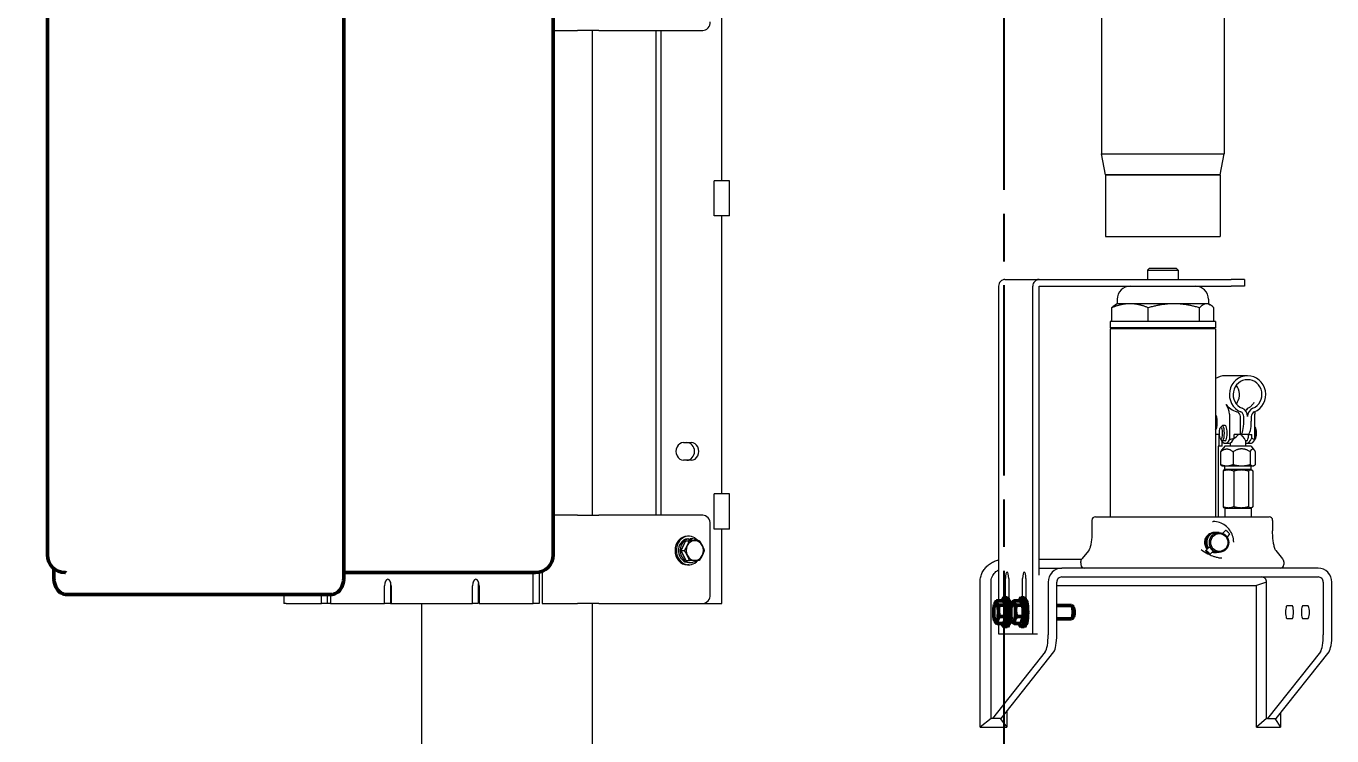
# Model space of a CAD drawing. Header units: inches. Extents: x 15 to 402, y 6 to 258.
# Drawn here: x 279.57 to 316.57, y 74.48 to 94.61 of the extents above; entities that cross this region are included whole.
import ezdxf

# ---------------------------------------------------------------- set-up
doc = ezdxf.new("R2010")
doc.units = ezdxf.units.IN
doc.header["$LTSCALE"] = 12
doc.header["$MEASUREMENT"] = 0
doc.linetypes.add('CHAIN', pattern=[0.7087, 0.4724, -0.0591, 0.1181, -0.0591])
doc.layers.add('Centerline', color=5, linetype='CHAIN', lineweight=25, true_color=0x0000ff)
doc.layers.add('Dimension (ANSI)', color=7, linetype='Continuous', lineweight=25)
doc.layers.add('Visible (ANSI)', color=7, linetype='Continuous', lineweight=50)
doc.styles.add('MEMCOR Medium', font='arial.ttf')
doc.dimstyles.new('Default (ANSI)', dxfattribs={"dimscale": 12, "dimtxt": 0.15, "dimasz": 0.098425, "dimexe": 0.125, "dimexo": 0.0625, "dimgap": 0.031496, "dimtad": 0, "dimtih": 1, "dimtoh": 1, "dimdec": 4, "dimrnd": 1e-08, "dimzin": 3, "dimdsep": 46, "dimlunit": 5, "dimtxsty": 'MEMCOR Medium', "dimcen": 0.09, "dimdle": 0.393701, "dimclrd": 256, "dimclre": 256, "dimclrt": 256, "dimadec": 0, "dimazin": 1, "dimtfac": 0.8, "dimtofl": 0, "dimtmove": 0, "dimatfit": 3, "dimfxl": 1, "dimfrac": 1, "dimtolj": 1, "dimtzin": 4, "dimlwd": -1, "dimlwe": -1, "dimarcsym": 0})

# ---------------------------------------------------------------- blocks, each defined once
blk = doc.blocks.new('*D27')
at = {"layer": 'Defpoints', "color": 0, "transparency": 16777216}
for p in [(306.861, 130.491), (258.848, 39.736), (286.657, 39.736)]:
    blk.add_point(p, dxfattribs=at)
at = {"layer": 'Dimension (ANSI)', "transparency": 16777216}
for p, q in [((306.111, 130.491), (257.348, 130.491)), ((258.848, 129.31), (258.848, 91.259)), ((258.848, 40.917), (258.848, 78.967)), ((285.907, 39.736), (257.348, 39.736))]:
    blk.add_line(p, q, dxfattribs=at)
for points in [[(258.651, 129.31), (259.045, 129.31), (258.848, 130.491)], [(258.651, 40.917), (259.045, 40.917), (258.848, 39.736)]]:
    blk.add_solid(points, dxfattribs=at)
at = {"layer": 'Dimension (ANSI)', "transparency": 16777216, "char_height": 1.8, "attachment_point": 5, "style": 'MEMCOR Medium'}
for s, insert in [('\\A1; \\fArial|b0|i0;90{\\H0.8x;\\S3#4;} in', (258.848, 86.962)), ('\\A1;[2305.2 mm]{\\P\\fArial|b0|i0;SHIPPING HEIGHT\\P\\fArial|b0|i0;REF.}', (258.848, 80.816))]:
    blk.add_mtext(s, dxfattribs=dict(at, insert=insert))

msp = doc.modelspace()

# ---------------------------------------------------------------- linework, layer by layer
at = {"layer": 'Centerline', "ltscale": 0.952448}
msp.add_line((307.28121, 41.36326), (307.28121, 131.53714), dxfattribs=at)
at = {"layer": 'Visible (ANSI)', "linetype": 'Continuous', "lineweight": 18}
for p, q in [((310.0453, 100.93586), (310.0453, 90.98586)), ((313.5153, 100.93586), (313.5153, 90.98586)), ((299.28344, 90.22586), (299.28344, 98.10586)), ((294.50768, 94.48586), (295.1973, 94.48586)), ((295.79493, 94.48586), (295.1973, 94.48586)), ((295.61271, 94.48586), (295.61271, 80.73586)), ((295.61474, 80.73586), (295.61474, 94.48586)), ((295.79493, 94.48586), (298.74103, 94.48586)), ((297.42639, 80.73586), (297.42639, 94.48586)), ((297.55139, 94.48586), (297.55139, 80.73586)), ((310.0453, 90.98586), (313.5153, 90.98586)), ((310.0453, 90.98586), (313.26811, 90.98586)), ((310.1553, 90.39586), (310.0453, 90.98586)), ((313.26811, 90.98586), (313.5153, 90.98586)), ((313.4053, 90.39586), (313.5153, 90.98586)), ((310.1553, 90.39586), (313.4053, 90.39586)), ((310.1553, 90.39586), (310.1553, 88.64586)), ((313.4053, 90.39586), (310.1553, 90.39586)), ((313.4053, 90.39586), (313.4053, 88.64586)), ((299.50302, 90.22586), (299.06693, 90.22586)), ((299.06693, 89.22586), (299.06693, 90.22586)), ((299.50302, 89.22586), (299.50302, 90.22586)), ((299.50302, 89.22586), (299.06693, 89.22586)), ((299.28344, 81.34586), (299.28344, 89.22586)), ((310.1553, 88.64586), (313.4053, 88.64586)), ((311.3928, 87.73586), (311.3428, 87.68586)), ((312.1678, 87.73586), (311.3928, 87.73586)), ((312.1678, 87.73586), (312.2178, 87.68586)), ((307.30781, 87.42336), (308.27822, 87.42336)), ((308.27822, 87.42336), (313.72069, 87.42336)), ((311.3428, 87.68586), (312.2178, 87.68586)), ((311.3428, 87.68586), (311.3428, 87.42336)), ((312.2178, 87.68586), (312.2178, 87.42336)), ((314.09939, 87.42336), (313.72069, 87.42336)), ((314.09939, 87.42336), (314.09939, 87.23586)), ((307.12587, 87.23582), (307.12587, 78.3065)), ((308.09628, 77.37575), (308.09628, 87.23582)), ((308.27818, 79.03426), (308.27818, 87.23582)), ((308.27822, 87.23586), (313.72069, 87.23586)), ((314.09939, 87.23586), (313.72069, 87.23586)), ((310.33117, 86.23586), (310.33117, 86.62032)), ((310.48667, 86.73586), (310.43481, 86.70592)), ((310.48667, 86.86086), (310.48667, 86.73586)), ((310.85037, 86.73586), (310.48667, 86.73586)), ((312.09414, 86.73586), (310.85037, 86.73586)), ((311.36957, 86.23586), (311.36957, 86.62032)), ((313.02406, 86.73586), (312.09414, 86.73586)), ((312.8187, 86.23586), (312.8187, 86.62032)), ((313.07393, 86.73586), (313.02406, 86.73586)), ((313.07393, 86.86086), (313.07393, 86.73586)), ((313.07393, 86.73586), (313.12579, 86.70592)), ((313.22943, 86.23586), (313.22943, 86.62032)), ((310.33117, 86.23586), (310.28655, 86.23586)), ((310.28655, 86.23586), (310.28655, 86.04836)), ((311.36957, 86.23586), (310.33117, 86.23586)), ((312.8187, 86.23586), (311.36957, 86.23586)), ((313.27405, 86.23586), (312.8187, 86.23586)), ((313.27405, 86.23586), (313.27405, 86.04836)), ((313.27405, 86.04836), (310.28655, 86.04836)), ((313.27405, 86.02836), (310.28655, 86.02836)), ((310.28655, 86.02836), (310.28655, 80.69211)), ((310.41155, 86.02836), (310.41155, 86.04836)), ((313.14905, 86.02836), (313.14905, 86.04836)), ((313.27405, 86.02836), (313.27405, 80.69211)), ((314.18144, 84.69211), (313.54461, 84.69211)), ((313.41321, 83.22858), (313.45869, 83.27699)), ((313.55078, 83.28394), (313.47196, 83.28394)), ((313.66996, 83.60521), (313.66996, 82.87769)), ((313.98375, 83.02711), (313.98375, 83.53791)), ((314.07473, 83.40211), (314.07473, 83.53791)), ((314.28815, 83.53791), (314.28815, 83.40211)), ((314.38543, 82.87769), (314.38543, 83.60521)), ((313.36883, 83.02711), (313.27405, 83.02711)), ((313.3729, 82.69211), (313.3729, 83.01473)), ((313.41321, 82.9018), (313.45869, 82.85339)), ((313.80336, 82.93121), (313.80336, 83.02711)), ((313.98375, 83.02711), (313.80336, 83.02711)), ((314.19718, 83.02711), (313.98375, 83.02711)), ((314.19718, 83.02711), (314.3054, 83.02711)), ((314.3054, 82.93121), (314.3054, 83.02711)), ((314.40381, 83.22858), (314.38543, 83.24816)), ((314.40381, 82.9018), (314.38543, 82.88223)), ((298.20091, 82.79836), (298.41742, 82.79836)), ((313.45868, 82.69211), (313.34676, 82.69211)), ((313.34676, 82.69211), (313.34676, 80.69211)), ((313.41842, 82.53697), (313.41842, 82.16869)), ((313.53351, 82.69211), (313.45347, 82.59673)), ((313.45868, 82.69211), (313.45868, 82.83616)), ((313.55078, 82.84644), (313.47196, 82.84644)), ((314.28351, 82.69211), (313.53351, 82.69211)), ((313.55078, 82.77711), (313.65749, 82.77711)), ((313.68976, 82.78421), (313.68976, 82.69211)), ((313.76961, 82.53697), (313.76961, 82.16869)), ((314.12726, 82.85298), (314.12726, 82.69211)), ((314.15953, 82.84644), (314.12726, 82.84644)), ((314.15953, 82.77711), (314.26625, 82.77711)), ((314.2597, 82.53697), (314.2597, 82.16869)), ((314.28351, 82.69211), (314.36355, 82.59673)), ((314.3986, 82.53697), (314.3986, 82.16869)), ((298.41742, 82.29836), (298.20091, 82.29836)), ((313.47101, 82.12961), (313.45347, 82.13974)), ((313.59402, 82.12961), (313.47101, 82.12961)), ((313.48844, 81.99612), (313.48844, 80.97561)), ((313.53351, 82.02961), (313.51848, 82.02093)), ((313.53351, 82.02961), (313.53351, 82.12961)), ((313.63894, 82.02961), (313.53351, 82.02961)), ((314.01465, 82.12961), (313.59402, 82.12961)), ((313.99949, 82.02961), (313.63894, 82.02961)), ((313.78945, 81.99612), (313.78945, 80.97561)), ((314.26906, 82.02961), (313.99949, 82.02961)), ((314.32915, 82.12961), (314.01465, 82.12961)), ((314.20953, 81.99612), (314.20953, 80.97561)), ((314.28351, 82.02961), (314.26906, 82.02961)), ((314.28351, 82.02961), (314.28351, 82.12961)), ((314.28351, 82.02961), (314.29855, 82.02093)), ((314.32859, 81.99612), (314.32859, 80.97561)), ((314.34601, 82.12961), (314.32915, 82.12961)), ((314.34601, 82.12961), (314.36355, 82.13974)), ((299.50302, 81.34586), (299.06693, 81.34586)), ((299.06693, 80.34586), (299.06693, 81.34586)), ((299.50302, 80.34586), (299.50302, 81.34586)), ((295.1973, 80.73586), (294.50768, 80.73586)), ((295.1973, 80.73586), (295.79493, 80.73586)), ((298.74103, 80.73586), (295.79493, 80.73586)), ((309.87192, 80.69211), (310.62065, 80.69211)), ((310.62065, 80.69211), (314.7922, 80.69211)), ((313.53351, 80.94211), (313.51848, 80.95079)), ((313.53351, 80.94211), (313.63894, 80.94211)), ((313.53351, 80.94211), (313.53351, 80.69211)), ((313.63894, 80.94211), (313.99949, 80.94211)), ((313.99949, 80.94211), (314.26906, 80.94211)), ((314.26906, 80.94211), (314.28351, 80.94211)), ((314.28351, 80.94211), (314.29855, 80.95079)), ((314.28351, 80.94211), (314.28351, 80.69211)), ((298.95753, 78.48586), (298.95753, 80.48586)), ((299.50302, 80.34586), (299.06693, 80.34586)), ((299.28344, 78.23586), (299.28344, 80.34586)), ((309.77192, 80.59211), (309.77192, 80.29164)), ((313.18882, 80.55774), (313.21127, 80.55774)), ((313.55687, 80.30695), (313.47681, 80.22443)), ((314.8922, 80.59211), (314.8922, 80.29164)), ((298.19562, 79.87404), (298.26471, 80.01531)), ((298.26471, 80.01531), (298.4052, 80.01685)), ((298.26471, 80.01531), (298.36116, 80.01531)), ((298.30454, 80.07214), (298.35154, 80.07214)), ((298.34801, 80.14186), (298.30801, 80.14186)), ((298.35154, 80.07214), (298.352, 80.01627)), ((298.38594, 80.07303), (298.43294, 80.07303)), ((298.38594, 80.07303), (298.38641, 80.01669)), ((298.40636, 80.01686), (298.39501, 80.01686)), ((298.4052, 80.01685), (298.5457, 80.01839)), ((298.4334, 80.01716), (298.43294, 80.07303)), ((298.5457, 80.01839), (298.64215, 80.01839)), ((313.23787, 80.24524), (313.23553, 80.24524)), ((313.25653, 80.24524), (313.2542, 80.24524)), ((313.27519, 80.24524), (313.27286, 80.24524)), ((313.37382, 80.24524), (313.29152, 80.24524)), ((313.67171, 80.19555), (313.59987, 80.12149)), ((298.12653, 79.73278), (298.19562, 79.87404)), ((298.19793, 79.59306), (298.12653, 79.73278)), ((298.12653, 79.73278), (298.22298, 79.73278)), ((298.26934, 79.45333), (298.19793, 79.59306)), ((309.68362, 79.7415), (309.48837, 79.49703)), ((313.09298, 79.82878), (312.99951, 79.73243)), ((313.20782, 79.71737), (313.11435, 79.62102)), ((313.2472, 79.68274), (313.24486, 79.68274)), ((313.26586, 79.68274), (313.26353, 79.68274)), ((313.28452, 79.68274), (313.28219, 79.68274)), ((313.37382, 79.68274), (313.30085, 79.68274)), ((314.9805, 79.7415), (315.17575, 79.49703)), ((298.26934, 79.45333), (298.36579, 79.45333)), ((298.34801, 79.32986), (298.30801, 79.32986)), ((298.34801, 79.39586), (298.39501, 79.39586)), ((309.47768, 79.48101), (308.27818, 79.48101)), ((308.27818, 79.23586), (308.92121, 79.23586)), ((316.18181, 79.23586), (308.92121, 79.23586)), ((309.45791, 79.38679), (309.45791, 79.33586)), ((315.20621, 79.38679), (315.20621, 79.33586)), ((293.94062, 78.23586), (293.94062, 79.11086)), ((294.103, 79.12003), (294.103, 78.23586)), ((294.19062, 79.14553), (294.19062, 78.23586)), ((306.60145, 74.72492), (306.60145, 78.83586)), ((306.91197, 74.97007), (306.91197, 78.83586)), ((307.32299, 78.39186), (307.32299, 78.93825)), ((307.41396, 78.93825), (307.41396, 78.34597)), ((307.80819, 78.39186), (307.80819, 78.93825)), ((307.89917, 78.93825), (307.89917, 78.34597)), ((308.53146, 78.83586), (308.53146, 77.34737)), ((308.77505, 77.34737), (308.77505, 78.83586)), ((308.92121, 78.98586), (316.18181, 78.98586)), ((314.72232, 78.83586), (314.4396, 78.74071)), ((314.72232, 74.97007), (314.72232, 78.83586)), ((316.32797, 78.83586), (316.32797, 77.34737)), ((316.57156, 77.34737), (316.57156, 78.83586)), ((286.87533, 78.48586), (286.87533, 78.23586)), ((287.94062, 78.23586), (287.94062, 78.48586)), ((288.103, 78.48586), (288.103, 78.23586)), ((288.19062, 78.48586), (288.19062, 78.23586)), ((289.72687, 78.23586), (289.72687, 78.73586)), ((289.88925, 78.73586), (289.88925, 78.23586)), ((289.91437, 78.73586), (289.91437, 78.23586)), ((292.21687, 78.23586), (292.21687, 78.73586)), ((292.37925, 78.73586), (292.37925, 78.23586)), ((292.40437, 78.73586), (292.40437, 78.23586)), ((308.77505, 78.74071), (314.32953, 78.74071)), ((314.32953, 78.74071), (314.4396, 78.74071)), ((314.4396, 74.72492), (314.4396, 78.74071)), ((286.93394, 78.23586), (286.87533, 78.23586)), ((286.93394, 78.23586), (287.94062, 78.23586)), ((288.103, 78.23586), (287.94062, 78.23586)), ((288.19062, 78.23586), (288.103, 78.23586)), ((288.19062, 78.23586), (289.72687, 78.23586)), ((289.88925, 78.23586), (289.72687, 78.23586)), ((289.88925, 78.23586), (289.91437, 78.23586)), ((289.91437, 78.23586), (292.21687, 78.23586)), ((290.78089, 61.38586), (290.78089, 78.23586)), ((292.37925, 78.23586), (292.21687, 78.23586)), ((292.40437, 78.23586), (293.94062, 78.23586)), ((294.103, 78.23586), (293.94062, 78.23586)), ((294.19062, 78.23586), (295.1973, 78.23586)), ((295.79493, 78.23586), (295.1973, 78.23586)), ((295.61271, 78.23586), (295.61271, 49.23586)), ((295.61474, 49.23586), (295.61474, 78.23586)), ((295.79493, 78.23586), (298.74103, 78.23586)), ((298.74103, 78.23586), (299.28344, 78.23586)), ((315.30163, 78.17336), (315.44223, 78.17336)), ((315.75153, 78.17336), (315.89213, 78.17336)), ((315.44223, 77.79836), (315.30163, 77.79836)), ((315.89213, 77.79836), (315.75153, 77.79836)), ((307.12587, 77.66523), (307.12587, 77.37575)), ((307.12587, 77.37575), (308.09628, 77.37575)), ((308.09628, 77.37575), (308.22707, 77.37575)), ((308.44984, 76.86655), (306.95455, 74.97007)), ((307.19814, 74.97007), (308.69343, 76.86655)), ((316.24635, 76.86655), (314.75106, 74.97007)), ((314.99466, 74.97007), (316.48995, 76.86655)), ((307.36441, 75.18094), (307.36441, 74.72492)), ((315.11929, 75.12814), (315.11929, 74.72492)), ((306.91197, 74.97007), (306.60145, 74.72492)), ((306.95455, 74.97007), (306.91197, 74.97007)), ((307.19814, 74.97007), (306.95455, 74.97007)), ((307.1694, 74.97007), (307.36441, 74.72492)), ((314.72232, 74.97007), (314.4396, 74.72492)), ((314.75106, 74.97007), (314.72232, 74.97007)), ((314.75106, 74.97007), (314.99466, 74.97007)), ((314.95208, 74.97007), (315.11929, 74.72492)), ((306.60145, 74.72492), (307.36441, 74.72492)), ((314.4396, 74.72492), (315.11929, 74.72492))]:
    msp.add_line(p, q, dxfattribs=at)
at = {"layer": 'Visible (ANSI)'}
for p, q in [((288.5705, 78.98586), (288.5705, 95.73586)), ((280.17098, 95.11086), (280.17098, 79.61086)), ((294.50768, 79.61086), (294.50768, 95.11086)), ((280.354, 78.98586), (280.354, 79.22419)), ((288.5705, 79.11086), (294.00768, 79.11086)), ((280.729, 78.48586), (287.979, 78.48586)), ((287.979, 78.48586), (288.1955, 78.48586)), ((307.02559, 78.23914), (307.02904, 78.24596)), ((307.25454, 78.3065), (307.0674, 78.3065)), ((307.32794, 78.18925), (307.1408, 78.18925)), ((307.25454, 78.3065), (307.29124, 78.24788)), ((307.27936, 78.26686), (307.29087, 78.26686)), ((307.29087, 78.39186), (307.36848, 78.39186)), ((307.29124, 78.24788), (307.32794, 78.18925)), ((307.32794, 78.18925), (307.33397, 78.02893)), ((307.5108, 78.23914), (307.51424, 78.24596)), ((307.73975, 78.3065), (307.55261, 78.3065)), ((307.81315, 78.18925), (307.62601, 78.18925)), ((307.73975, 78.3065), (307.77645, 78.24788)), ((307.76456, 78.26686), (307.77607, 78.26686)), ((307.77607, 78.39186), (307.85368, 78.39186)), ((307.77645, 78.24788), (307.81315, 78.18925)), ((307.81315, 78.18925), (307.81918, 78.02893)), ((308.77505, 78.17336), (309.19406, 78.17336)), ((309.24031, 78.13029), (309.20543, 78.16741)), ((307.02559, 77.73259), (307.02599, 77.73181)), ((307.34001, 77.86862), (307.15287, 77.86862)), ((307.30934, 77.76692), (307.27867, 77.66523)), ((307.34001, 77.86862), (307.30934, 77.76692)), ((307.33397, 78.02893), (307.34001, 77.86862)), ((307.5108, 77.73259), (307.51119, 77.73181)), ((307.82521, 77.86862), (307.63807, 77.86862)), ((307.79454, 77.76692), (307.76388, 77.66523)), ((307.82521, 77.86862), (307.79454, 77.76692)), ((307.81918, 78.02893), (307.82521, 77.86862)), ((308.77505, 77.79836), (309.19406, 77.79836)), ((309.24031, 77.84144), (309.20543, 77.80432)), ((307.27867, 77.66523), (307.09153, 77.66523)), ((307.29063, 77.70486), (307.29087, 77.70486)), ((307.29087, 77.57986), (307.36848, 77.57986)), ((307.76388, 77.66523), (307.57674, 77.66523)), ((307.77583, 77.70486), (307.77607, 77.70486)), ((307.77607, 77.57986), (307.85368, 77.57986))]:
    msp.add_line(p, q, dxfattribs=at)
at = {"layer": 'Visible (ANSI)', "linetype": 'Continuous', "lineweight": 18}
for centre, radius, start, end in [((310.86167, 86.86086), 0.375, 90, 180), ((312.69893, 86.86086), 0.375, 0, 90), ((309.87192, 80.59211), 0.1, 90, 180), ((314.7922, 80.59211), 0.1, 0, 90), ((309.55791, 79.33586), 0.1, 180, 270), ((315.10621, 79.33586), 0.1, 270, 0)]:
    msp.add_arc(centre, radius, start, end, dxfattribs=at)
at = {"layer": 'Visible (ANSI)'}
for centre, start, end in [((280.67098, 79.61086), 180, 270), ((294.00768, 79.61086), 270, 0)]:
    msp.add_arc(centre, 0.5, start, end, dxfattribs=at)
at = {"layer": 'Visible (ANSI)', "linetype": 'Continuous', "lineweight": 18}
for centre, major_axis, ratio, start_param, end_param in [((298.74103, 94.73586), (0, -0.25), 0.8660254, 0, 1.57079633), ((307.30781, 87.23582), (0, 0.18754), 0.97012594, 0, 1.57079633), ((308.27822, 87.23582), (0, 0.18754), 0.97012594, 0, 1.57079633), ((308.27822, 87.23582), (0, 0.0000394), 0.97012594, 0, 1.57079633), ((313.54461, 84.16086), (0, 0.53125), 0.97012594, 0, 0.55268505), ((314.18144, 84.16086), (0, -0.53125), 0.97012594, 0.38163623, 5.90154908), ((314.18144, 84.16086), (0, -0.42125), 0.97012594, 0.38163623, 5.90154908), ((313.54461, 84.16086), (0, -0.42125), 0.97012594, 1.00176674, 2.24827163), ((314.11715, 84.16086), (0.64426, 0), 0.82458735, 3.71062224, 4.33075275), ((313.06359, 83.60521), (0.60636, 0), 0.82458735, 0, 0.56902959), ((314.38741, 83.60521), (0, -0.61), 0.97012594, 4.14335939, 4.22050048), ((313.81397, 83.53791), (0.16978, 0), 0.82458735, 0, 1.1891601), ((313.93891, 83.53791), (0, 0.14), 0.97012594, 4.71238898, 5.90154908), ((313.93891, 83.53791), (0, 0.25), 0.97012594, 4.71238898, 5.90154908), ((314.30631, 83.53791), (0, -0.25), 0.97012594, 3.90716561, 4.00095999), ((314.42397, 83.53791), (0, 0.25), 0.97012594, 0.38163623, 1.57079633), ((314.42397, 83.53791), (0, 0.14), 0.97012594, 0.38163623, 1.57079633), ((314.74919, 83.60521), (0, -0.5), 0.72752409, 4.5732119, 4.71238898), ((313.27027, 83.37086), (0, -0.21875), 0.24260185, 0.07126083, 3.07033183), ((313.47196, 83.06519), (0, 0.21875), 0.24260185, 2.88883748, 6.53594048), ((313.55078, 83.06519), (0, 0.21875), 0.24260185, 3.14159265, 6.28318531), ((313.98375, 83.40211), (0, -0.375), 0.24260185, 0, 1.57079633), ((314.19718, 83.40211), (0, -0.375), 0.24260185, 0, 1.57079633), ((313.55078, 84.02711), (0, 1.25), 0.24260185, 2.49809154, 2.58355127), ((313.65749, 84.02711), (0, -1.25), 0.24260185, 0, 0.50179497), ((313.07421, 84.02711), (1.51591, 0), 0.82458735, 5.11628082, 5.21418395), ((313.90851, 83.06519), (0.21711, 0.21711), 0.12314028, 4.0301093, 4.65995536), ((313.90851, 83.06519), (0.21711, -0.21711), 0.12314028, 0.12252347, 1.27331578), ((314.15953, 84.02711), (0, -1.25), 0.24260185, 6.17657012, 6.78498028), ((314.15953, 83.06519), (0, -0.21875), 0.24260185, 0, 1.39583924), ((314.74282, 84.02711), (0, 1.25), 0.72752409, 2.63979768, 2.73770082), ((314.34507, 83.06519), (0, 0.21875), 0.24260185, 4.00556909, 5.41920887), ((314.39358, 83.06519), (0, 0.16875), 0.24260185, 3.39434782, 6.03043014), ((298.20091, 82.54836), (0, -0.25), 0.8660254, 3.14159265, 6.28318531), ((298.29242, 82.54836), (0, -0.25), 0.8660254, 0, 3.14159265), ((298.41742, 82.54836), (0, 0.25), 0.8660254, 3.14159265, 6.28318531), ((313.55078, 84.02711), (0, -1.25), 0.24260185, 5.85751858, 6.68707714), ((314.26625, 84.02711), (0, -1.25), 0.24260185, 0, 0.40389183), ((298.74103, 80.48586), (0, 0.25), 0.8660254, 4.71238898, 6.28318531), ((313.61429, 80.25125), (0.05742, -0.0557), 0.17154542, 0, 3.14159267), ((298.30801, 79.73586), (0, 0.406), 0.8660254, 0, 3.14159265), ((298.34801, 79.73586), (0, 0.406), 0.8660254, 5.48204081, 10.23452794), ((298.34801, 79.73586), (0, 0.34), 0.8660254, 0.14818485, 3.14159265), ((298.39501, 79.73586), (0, -0.34), 0.8660254, 3.28977751, 6.88375048), ((298.39501, 79.73586), (0, 0.281), 0.8660254, 0.75646749, 1.35693856), ((298.51652, 79.73586), (0, 0.281), 0.8660254, 0.00950547, 1.05670302), ((298.39501, 79.73586), (0, 0.281), 0.8660254, 0, 0.04075813), ((298.39501, 79.73586), (0, 0.34), 0.8660254, 5.69323593, 6.1540114), ((298.51652, 79.73586), (0, 0.281), 0.8660254, 5.24549323, 6.29269078), ((298.39501, 79.73586), (0, 0.281), 0.8660254, 1.80532063, 2.40248052), ((298.51652, 79.73586), (0, -0.281), 0.8660254, 4.19829568, 5.24549323), ((298.51652, 79.73586), (0, -0.281), 0.8660254, 5.24549323, 6.29269078), ((298.51652, 79.73586), (0, -0.281), 0.8660254, 0.00950547, 1.05670302), ((298.51652, 79.73586), (0, 0.281), 0.8660254, 4.19829568, 5.24549323), ((308.92121, 78.83586), (0, 0.4), 0.97437006, 0, 1.57079633), ((316.18181, 78.83586), (0, 0.4), 0.97437006, 4.71238898, 6.28318531), ((289.82062, 78.73586), (0, 0.1875), 0.5, 4.71238898, 7.85398163), ((289.983, 78.73586), (0, -0.1875), 0.5, 4.1887902, 4.71238898), ((292.31062, 78.73586), (0, 0.1875), 0.5, 4.71238898, 7.85398163), ((292.473, 78.73586), (0, -0.1875), 0.5, 4.1887902, 4.71238898), ((307.36848, 78.93825), (0, 0.1875), 0.24260185, 4.71238898, 7.85398163), ((307.85368, 78.93825), (0, 0.1875), 0.24260185, 4.71238898, 7.85398163), ((308.92121, 78.83586), (0, 0.15), 0.97437006, 0, 1.57079633), ((316.18181, 78.83586), (0, 0.15), 0.97437006, 4.71238898, 6.28318531), ((298.74103, 78.48586), (0, -0.25), 0.8660254, 0, 1.57079633), ((315.30163, 77.98586), (0, -0.1875), 0.22495105, 3.14159265, 6.28318531), ((315.44223, 77.98586), (0, 0.1875), 0.22495105, 3.14159265, 6.28318531), ((315.75153, 77.98586), (0, -0.1875), 0.22495105, 3.14159265, 6.28318531), ((315.89213, 77.98586), (0, 0.1875), 0.22495105, 3.14159265, 6.28318531), ((308.41898, 77.34737), (0, -0.5), 0.22495105, 0.2779228, 1.57079633), ((308.66257, 77.34737), (0, -0.5), 0.22495105, 0.2779228, 1.57079633), ((316.21549, 77.34737), (0, -0.5), 0.22495105, 0.2779228, 1.57079633), ((316.45909, 77.34737), (0, -0.5), 0.22495105, 0.2779228, 1.57079633)]:
    msp.add_ellipse(centre, major_axis=major_axis, ratio=ratio, start_param=start_param, end_param=end_param, dxfattribs=at)
for centre, major_axis, ratio in [((313.42345, 83.06519), (0, -0.16875), 0.24260185), ((313.37382, 79.96399), (0, -0.28125), 0.97012594), ((313.38109, 79.96399), (0, 0.25125), 0.97012594), ((313.05693, 79.67673), (0.05742, -0.0557), 0.17154542)]:
    msp.add_ellipse(centre, major_axis=major_axis, ratio=ratio, dxfattribs=at)
at = {"layer": 'Visible (ANSI)'}
for centre, major_axis, start_param, end_param in [((307.05512, 77.98586), (0, -0.281), 3.81907222, 4.86626977), ((307.05512, 77.98586), (0, 0.281), 5.91346733, 6.96066488), ((307.05512, 77.98586), (0, 0.281), 4.86626977, 5.91346733), ((307.29087, 77.98586), (0, -0.406), 5.62278352, 10.08517975), ((307.29087, 77.98586), (0, 0.281), 3.14159265, 6.28318531), ((307.36848, 77.98586), (0, -0.406), 0, 3.14159265), ((307.54033, 77.98586), (0, -0.281), 3.81907222, 4.86626977), ((307.54033, 77.98586), (0, 0.281), 5.91346733, 6.96066488), ((307.54033, 77.98586), (0, 0.281), 4.86626977, 5.91346733), ((307.77607, 77.98586), (0, -0.406), 5.62278352, 10.08517975), ((307.77607, 77.98586), (0, 0.281), 3.14159265, 6.28318531), ((307.85368, 77.98586), (0, -0.406), 0, 3.14159265), ((309.19406, 77.98586), (0, 0.1875), 3.14159265, 6.28318531), ((309.23126, 77.98586), (0, -0.14916), 0.25272865, 2.888864), ((307.05512, 77.98586), (0, -0.281), 4.86626977, 5.91346733), ((307.05512, 77.98586), (0, -0.281), 5.91346733, 6.96066488), ((307.05512, 77.98586), (0, 0.281), 3.81907222, 4.86626977), ((307.54033, 77.98586), (0, -0.281), 4.86626977, 5.91346733), ((307.54033, 77.98586), (0, -0.281), 5.91346733, 6.96066488), ((307.54033, 77.98586), (0, 0.281), 3.81907222, 4.86626977)]:
    msp.add_ellipse(centre, major_axis=major_axis, ratio=0.24260185, start_param=start_param, end_param=end_param, dxfattribs=at)
at = {"layer": 'Visible (ANSI)', "linetype": 'Continuous', "lineweight": 18}
for points, weights in [([(310.85037, 86.73586), (310.60941, 86.73586), (310.33117, 86.62032)], [1.36108457154, 1.36108457154, 1.26336309598]), ([(310.33117, 86.62032), (310.3857, 86.67757), (310.43481, 86.70592)], [1.26336309598, 1.30995943236, 1.33433733055]), ([(311.36957, 86.62032), (311.09134, 86.73586), (310.85037, 86.73586)], [1.26336309598, 1.36108457154, 1.36108457154]), ([(312.09414, 86.73586), (311.75787, 86.73586), (311.36957, 86.62032)], [1.36108457154, 1.36108457154, 1.26336309598]), ([(312.8187, 86.62032), (312.43041, 86.73586), (312.09414, 86.73586)], [1.26336309598, 1.36108457154, 1.36108457154]), ([(313.02406, 86.73586), (312.92875, 86.73586), (312.8187, 86.62032)], [1.36108457154, 1.36108457154, 1.26336309598]), ([(313.22943, 86.62032), (313.11937, 86.73586), (313.02406, 86.73586)], [1.26336309598, 1.36108457154, 1.36108457154]), ([(313.41842, 82.53697), (313.59402, 82.68748), (313.76961, 82.53697)], [1.3976395859, 1.6138551823, 1.3976395859]), ([(313.45347, 82.59673), (313.43686, 82.57693), (313.41842, 82.53697)], [1.47615731381, 1.4491884118, 1.3976395859]), ([(314.2597, 82.53697), (314.01465, 82.68748), (313.76961, 82.53697)], [1.3976395859, 1.6138551823, 1.3976395859]), ([(314.2597, 82.53697), (314.32915, 82.68748), (314.3986, 82.53697)], [1.3976395859, 1.6138551823, 1.3976395859]), ([(313.41842, 82.16869), (313.43686, 82.14933), (313.45347, 82.13974)], [2.02554940853, 2.10025729092, 2.13934236268]), ([(313.59402, 82.12961), (313.51252, 82.12961), (313.41842, 82.16869)], [2.18222620054, 2.18222620054, 2.02554940852]), ([(313.76961, 82.16869), (313.67551, 82.12961), (313.59402, 82.12961)], [2.02554940853, 2.18222620054, 2.18222620054]), ([(314.01465, 82.12961), (313.90093, 82.12961), (313.76961, 82.16869)], [2.04395250875, 2.04395250875, 1.89720332115]), ([(314.2597, 82.16869), (314.12838, 82.12961), (314.01465, 82.12961)], [1.89720332115, 2.04395250875, 2.04395250875]), ([(314.32915, 82.12961), (314.29692, 82.12961), (314.2597, 82.16869)], [2.18222620054, 2.18222620054, 2.02554940852]), ([(314.3986, 82.16869), (314.36138, 82.12961), (314.32915, 82.12961)], [2.02554940853, 2.18222620054, 2.18222620054]), ([(313.48844, 81.99612), (313.56909, 82.02961), (313.63894, 82.02961)], [3.34375465086, 3.60239497321, 3.60239497321]), ([(313.51848, 82.02093), (313.50424, 82.01271), (313.48844, 81.99612)], [3.53160280607, 3.46708160015, 3.34375465086]), ([(313.63894, 82.02961), (313.70879, 82.02961), (313.78945, 81.99612)], [3.60239497321, 3.60239497321, 3.34375465086]), ([(313.78945, 81.99612), (313.90201, 82.02961), (313.99949, 82.02961)], [3.34375465086, 3.60239497321, 3.60239497321]), ([(313.99949, 82.02961), (314.09697, 82.02961), (314.20953, 81.99612)], [3.60239497321, 3.60239497321, 3.34375465086]), ([(314.20953, 81.99612), (314.24143, 82.02961), (314.26906, 82.02961)], [3.34375465086, 3.60239497321, 3.60239497321]), ([(314.26906, 82.02961), (314.29669, 82.02961), (314.32859, 81.99612)], [3.60239497321, 3.60239497321, 3.34375465086]), ([(313.48844, 80.97561), (313.50424, 80.95901), (313.51848, 80.95079)], [3.34375465086, 3.46708160015, 3.53160280607]), ([(313.63894, 80.94211), (313.56909, 80.94211), (313.48844, 80.97561)], [3.60239497321, 3.60239497321, 3.34375465086]), ([(313.78945, 80.97561), (313.70879, 80.94211), (313.63894, 80.94211)], [3.34375465086, 3.60239497321, 3.60239497321]), ([(313.99949, 80.94211), (313.90201, 80.94211), (313.78945, 80.97561)], [3.60239497321, 3.60239497321, 3.34375465086]), ([(314.20953, 80.97561), (314.09697, 80.94211), (313.99949, 80.94211)], [3.34375465086, 3.60239497321, 3.60239497321]), ([(314.26906, 80.94211), (314.24143, 80.94211), (314.20953, 80.97561)], [3.60239497321, 3.60239497321, 3.34375465086]), ([(314.32859, 80.97561), (314.29669, 80.94211), (314.26906, 80.94211)], [3.34375465086, 3.60239497321, 3.60239497321]), ([(298.30462, 79.87404), (298.33668, 79.93961), (298.36116, 80.01531)], [1, 1.0379548493, 1]), ([(298.36116, 80.01531), (298.449, 80.01614), (298.5142, 80.01685)], [1, 1.0379548493, 1]), ([(298.5142, 80.01685), (298.57941, 80.01757), (298.64215, 80.01839)], [1, 1.0379548493, 1]), ([(298.64215, 80.01839), (298.69296, 79.94352), (298.7261, 79.87867)], [1, 1.0379548493, 1]), ([(298.22298, 79.73278), (298.27255, 79.80848), (298.30462, 79.87404)], [1, 1.0379548493, 1]), ([(298.30693, 79.59306), (298.27379, 79.6579), (298.22298, 79.73278)], [1, 1.0379548493, 1]), ([(298.36579, 79.45333), (298.34007, 79.52821), (298.30693, 79.59306)], [1, 1.0379548493, 1]), ([(298.72841, 79.59768), (298.69635, 79.53212), (298.64677, 79.45642)], [1, 1.0379548493, 1]), ([(298.7261, 79.87867), (298.75924, 79.81382), (298.78495, 79.73895)], [1, 1.0379548493, 1]), ([(298.78495, 79.73895), (298.76048, 79.66324), (298.72841, 79.59768)], [1, 1.0379548493, 1]), ([(298.51883, 79.45488), (298.45363, 79.45416), (298.36579, 79.45333)], [1, 1.0379548493, 1]), ([(298.64677, 79.45642), (298.58403, 79.45559), (298.51883, 79.45488)], [1, 1.0379548493, 1])]:
    msp.add_rational_spline(points, weights, degree=2, dxfattribs=at)
for points, knots in [([(314.19916, 83.76992), (314.18159, 83.76051), (314.16466, 83.74756), (314.14572, 83.72718), (314.14197, 83.72282), (314.13825, 83.71815)], [0.569896271, 0.569896271, 0.569896271, 0.569896271, 0.805902772, 0.805902772, 0.863546834, 0.863546834, 0.863546834, 0.863546834]), ([(314.36195, 83.93389), (314.34254, 83.9026), (314.32046, 83.8732), (314.27592, 83.82456), (314.25335, 83.80511), (314.22182, 83.78292), (314.21054, 83.77599), (314.19916, 83.76992)], [-1.453532327, -1.453532327, -1.453532327, -1.453532327, -1.170553443, -1.170553443, -0.88757456, -0.88757456, -0.73427135, -0.73427135, -0.73427135, -0.73427135]), ([(313.79013, 79.97715), (313.78881, 80.03812), (313.77827, 80.09888), (313.73964, 80.21437), (313.71156, 80.26909), (313.64036, 80.36733), (313.59724, 80.41082), (313.49992, 80.48235), (313.44573, 80.51037), (313.33144, 80.54806), (313.27136, 80.55774), (313.21127, 80.55774)], [0.02227493, 0.02227493, 0.02227493, 0.02227493, 0.33197921, 0.33197921, 0.64168349, 0.64168349, 0.95138777, 0.95138777, 1.26109205, 1.26109205, 1.57079633, 1.57079633, 1.57079633, 1.57079633]), ([(309.77192, 80.29164), (309.77192, 80.23925), (309.77029, 80.18687), (309.7639, 80.08587), (309.75914, 80.03726), (309.74695, 79.9475), (309.7395, 79.90635), (309.72291, 79.83516), (309.71368, 79.80508), (309.69631, 79.7612), (309.68774, 79.74685), (309.6839, 79.74185), (309.68375, 79.74167), (309.68362, 79.7415)], [1.57079633, 1.57079633, 1.57079633, 1.57079633, 1.82597389, 1.82597389, 2.08115145, 2.08115145, 2.33632901, 2.33632901, 2.59150657, 2.59150657, 2.83637116, 2.83637116, 2.84668413, 2.84668413, 2.84668413, 2.84668413]), ([(313.23553, 80.24524), (313.2118, 80.24524), (313.18817, 80.24198), (313.14222, 80.22906), (313.12011, 80.21941), (313.06953, 80.18858), (313.04324, 80.16442), (313.00067, 80.10644), (312.98497, 80.07301), (312.96711, 80.00196), (312.96504, 79.96505), (312.97469, 79.89267), (312.9862, 79.85786), (313.01419, 79.80766), (313.02651, 79.7904), (313.04055, 79.77474)], [-16.49327538, -16.49327538, -16.49327538, -16.49327538, -16.30466323, -16.30466323, -16.11480578, -16.11480578, -15.83834808, -15.83834808, -15.55651107, -15.55651107, -15.27704251, -15.27704251, -15.00004498, -15.00004498, -14.83781822, -14.83781822, -14.83781822, -14.83781822]), ([(313.04177, 79.776), (313.02983, 79.78947), (313.01914, 79.80412), (312.99146, 79.85089), (312.97906, 79.88534), (312.96751, 79.9575), (312.96864, 79.99456), (312.98468, 80.06602), (312.99944, 80.09973), (313.04037, 80.15881), (313.06602, 80.18374), (313.12568, 80.22244), (313.15927, 80.23559), (313.21147, 80.24447), (313.22877, 80.24565), (313.24603, 80.24511)], [-2.21605422, -2.21605422, -2.21605422, -2.21605422, -2.07717917, -2.07717917, -1.80050787, -1.80050787, -1.52029373, -1.52029373, -1.23965903, -1.23965903, -0.96296924, -0.96296924, -0.68030728, -0.68030728, -0.54247909, -0.54247909, -0.54247909, -0.54247909]), ([(313.25419, 80.24524), (313.24616, 80.24524), (313.23811, 80.24486), (313.19492, 80.24083), (313.16074, 80.23038), (313.09868, 80.19661), (313.07129, 80.17379), (313.02587, 80.11777), (313.00855, 80.08484), (312.98759, 80.01456), (312.98391, 79.97798), (312.99032, 79.90529), (313.00032, 79.86987), (313.026, 79.81862), (313.03737, 79.80106), (313.05048, 79.78497)], [-11.98721972, -11.98721972, -11.98721972, -11.98721972, -11.9231489, -11.9231489, -11.64258146, -11.64258146, -11.36604087, -11.36604087, -11.08169527, -11.08169527, -10.80340696, -10.80340696, -10.52540307, -10.52540307, -10.36547842, -10.36547842, -10.36547842, -10.36547842]), ([(313.05175, 79.78628), (313.04058, 79.80016), (313.03069, 79.81512), (313.0052, 79.86296), (312.99435, 79.89797), (312.98605, 79.97042), (312.9888, 80.0072), (313.00794, 80.07794), (313.02431, 80.11117), (313.06806, 80.16834), (313.0948, 80.19195), (313.156, 80.22758), (313.18998, 80.23904), (313.23828, 80.24493), (313.25151, 80.24553), (313.26469, 80.24511)], [-6.68755755, -6.68755755, -6.68755755, -6.68755755, -6.55033979, -6.55033979, -6.2735198, -6.2735198, -5.99460404, -5.99460404, -5.71184336, -5.71184336, -5.43547336, -5.43547336, -5.15420507, -5.15420507, -5.04896822, -5.04896822, -5.04896822, -5.04896822]), ([(313.27286, 80.24524), (313.26938, 80.24524), (313.2659, 80.24517), (313.22676, 80.24359), (313.19175, 80.2348), (313.12783, 80.20389), (313.0994, 80.18238), (313.0519, 80.12902), (313.03337, 80.09761), (313.00891, 80.02875), (313.00336, 79.99191), (313.00643, 79.91872), (313.01471, 79.88306), (313.03787, 79.83066), (313.04844, 79.81246), (313.06085, 79.79566)], [-7.47976339, -7.47976339, -7.47976339, -7.47976339, -7.4520934, -7.4520934, -7.16844893, -7.16844893, -6.89133924, -6.89133924, -6.6119116, -6.6119116, -6.3298453, -6.3298453, -6.05334876, -6.05334876, -5.89259244, -5.89259244, -5.89259244, -5.89259244]), ([(313.06217, 79.79703), (313.05179, 79.81128), (313.0427, 79.82652), (313.0195, 79.87526), (313.01023, 79.91067), (313.0051, 79.98396), (313.00967, 80.02114), (313.03237, 80.09076), (313.05001, 80.12261), (313.09602, 80.17731), (313.12393, 80.19967), (313.18699, 80.23236), (313.22165, 80.24213), (313.26589, 80.24522), (313.27463, 80.24538), (313.28335, 80.24511)], [-11.15963118, -11.15963118, -11.15963118, -11.15963118, -11.02396589, -11.02396589, -10.74751804, -10.74751804, -10.46403492, -10.46403492, -10.18538219, -10.18538219, -9.90776006, -9.90776006, -9.6249268, -9.6249268, -9.55535279, -9.55535279, -9.55535279, -9.55535279]), ([(313.29152, 80.24524), (313.25645, 80.24524), (313.22172, 80.23812), (313.15712, 80.21053), (313.12782, 80.19043), (313.07792, 80.13936), (313.05794, 80.10872), (313.03059, 80.04117), (313.02346, 80.00492), (313.02318, 79.93192), (313.02985, 79.89585), (313.05056, 79.84256), (313.06019, 79.82405), (313.07167, 79.80682)], [-2.97200774, -2.97200774, -2.97200774, -2.97200774, -2.69315903, -2.69315903, -2.41661079, -2.41661079, -2.13597291, -2.13597291, -1.8559664, -1.8559664, -1.57907523, -1.57907523, -1.41981066, -1.41981066, -1.41981066, -1.41981066]), ([(314.9805, 79.7415), (314.9783, 79.74426), (314.97341, 79.75158), (314.96087, 79.77744), (314.9527, 79.7987), (314.93607, 79.85486), (314.92765, 79.89131), (314.91317, 79.97334), (314.90708, 80.01893), (314.89788, 80.11561), (314.89475, 80.16671), (314.89255, 80.24288), (314.8922, 80.26726), (314.8922, 80.29164)], [3.43650117, 3.43650117, 3.43650117, 3.43650117, 3.60542223, 3.60542223, 3.82809664, 3.82809664, 4.0832742, 4.0832742, 4.33845176, 4.33845176, 4.59362932, 4.59362932, 4.71238898, 4.71238898, 4.71238898, 4.71238898]), ([(312.86869, 79.76056), (312.92422, 79.72103), (312.98635, 79.68156), (313.09875, 79.62357), (313.14057, 79.60396), (313.2132, 79.57573), (313.23982, 79.56629), (313.29965, 79.54835), (313.33395, 79.53955), (313.37247, 79.53336)], [0, 0, 0, 0, 1.10287521, 1.10287521, 1.67747076, 1.67747076, 1.97689194, 1.97689194, 2.29047608, 2.29047608, 2.29047608, 2.29047608]), ([(313.20779, 79.71738), (313.20828, 79.71788), (313.20822, 79.7187), (313.20639, 79.72196), (313.20328, 79.7252), (313.19501, 79.73315), (313.18931, 79.7384), (313.1763, 79.7508), (313.16901, 79.75797), (313.15515, 79.77226), (313.1477, 79.78028), (313.13369, 79.79573), (313.12711, 79.80315), (313.11596, 79.81521), (313.11065, 79.82066), (313.10179, 79.82802), (313.09822, 79.8299), (313.09577, 79.8299), (313.09466, 79.8299), (313.09372, 79.82952), (313.09299, 79.82876)], [-0.581281497, -0.581281497, -0.581281497, -0.581281497, -0.539015089, -0.539015089, -0.462002434, -0.462002434, -0.385008153, -0.385008153, -0.308013872, -0.308013872, -0.231019592, -0.231019592, -0.154025311, -0.154025311, -0.077012655, -0.077012655, 0, 0, 0, 0.034746248, 0.034746248, 0.034746248, 0.034746248]), ([(313.29268, 79.68286), (313.25836, 79.68182), (313.22413, 79.68733), (313.19134, 79.69927), (313.19094, 79.69941), (313.19054, 79.69956)], [-11.851667262, -11.851667262, -11.851667262, -11.851667262, -11.584401582, -11.584401582, -11.581097802, -11.581097802, -11.581097802, -11.581097802]), ([(313.19507, 79.70423), (313.22606, 79.69112), (313.25914, 79.68388), (313.29541, 79.68278), (313.29813, 79.68274), (313.30085, 79.68274)], [-1.000681891, -1.000681891, -1.000681891, -1.000681891, -0.739637447, -0.739637447, -0.718439003, -0.718439003, -0.718439003, -0.718439003]), ([(306.60145, 78.83586), (306.60145, 78.87633), (306.60546, 78.91813), (306.62228, 79.00116), (306.63508, 79.04239), (306.66881, 79.12135), (306.68976, 79.15915), (306.73796, 79.22896), (306.76522, 79.26097), (306.82398, 79.31852), (306.85766, 79.34586), (306.93088, 79.39395), (306.97042, 79.41471), (307.04868, 79.44637), (307.08714, 79.45806), (307.12587, 79.46626)], [-5.00452713, -5.00452713, -5.00452713, -5.00452713, -4.69614498, -4.69614498, -4.38776284, -4.38776284, -4.07938069, -4.07938069, -3.77099855, -3.77099855, -3.45254207, -3.45254207, -3.13408559, -3.13408559, -2.84727176, -2.84727176, -2.84727176, -2.84727176]), ([(309.45791, 79.38679), (309.45791, 79.3931), (309.4581, 79.39942), (309.4589, 79.41203), (309.4595, 79.41832), (309.46122, 79.43102), (309.46233, 79.4374), (309.46547, 79.45087), (309.46743, 79.4579), (309.47399, 79.47449), (309.47808, 79.48414), (309.48837, 79.49703)], [4.71238898, 4.71238898, 4.71238898, 4.71238898, 4.96756654, 4.96756654, 5.2227441, 5.2227441, 5.47792166, 5.47792166, 5.73309923, 5.73309923, 5.98827679, 5.98827679, 5.98827679, 5.98827679]), ([(313.37247, 79.53336), (313.37784, 79.5325), (313.38352, 79.53162), (313.39648, 79.52982), (313.40387, 79.52894), (313.42508, 79.52692), (313.4389, 79.52624), (313.45232, 79.52624)], [0, 0, 0, 0, 0.04347905, 0.04347905, 0.099844046, 0.099844046, 0.206981241, 0.206981241, 0.206981241, 0.206981241]), ([(315.17575, 79.49703), (315.1828, 79.4882), (315.18675, 79.48087), (315.19426, 79.46516), (315.19665, 79.45766), (315.2005, 79.4436), (315.20182, 79.4371), (315.2039, 79.42428), (315.20465, 79.41798), (315.20571, 79.40537), (315.20603, 79.39906), (315.20619, 79.39076), (315.20621, 79.38877), (315.20621, 79.38679)], [0.29490852, 0.29490852, 0.29490852, 0.29490852, 0.46976241, 0.46976241, 0.72493997, 0.72493997, 0.98011753, 0.98011753, 1.23529509, 1.23529509, 1.49047266, 1.49047266, 1.57079633, 1.57079633, 1.57079633, 1.57079633]), ([(306.91197, 78.83586), (306.91197, 78.88604), (306.92231, 78.93944), (306.96399, 79.03741), (306.99532, 79.08199), (307.05819, 79.14371), (307.0905, 79.16757), (307.1259, 79.18653)], [3.10137052, 3.10137052, 3.10137052, 3.10137052, 3.48369379, 3.48369379, 3.86601705, 3.86601705, 4.15510165, 4.15510165, 4.15510165, 4.15510165]), ([(314.72232, 78.83586), (314.72232, 78.85481), (314.71881, 78.87497), (314.70466, 78.91192), (314.69403, 78.92872), (314.66949, 78.95534), (314.65389, 78.96688), (314.61981, 78.98214), (314.60133, 78.98586), (314.58403, 78.98586)], [-1.162962604, -1.162962604, -1.162962604, -1.162962604, -1.018611776, -1.018611776, -0.874260949, -0.874260949, -0.727737929, -0.727737929, -0.581214909, -0.581214909, -0.581214909, -0.581214909])]:
    msp.add_open_spline(points, degree=3, knots=knots, dxfattribs=at)
for points in [[(313.18151, 79.69026), (313.2023, 79.68526), (313.22356, 79.68274), (313.24486, 79.68274)], [(313.25536, 79.68286), (313.2307, 79.68212), (313.20602, 79.68475), (313.18196, 79.69072)], [(313.18539, 79.69426), (313.21079, 79.68661), (313.2371, 79.68274), (313.26352, 79.68274)], [(313.27402, 79.68286), (313.24426, 79.68196), (313.21451, 79.68598), (313.18592, 79.6948)], [(313.18993, 79.69893), (313.21956, 79.68822), (313.25076, 79.68274), (313.28219, 79.68274)]]:
    msp.add_open_spline(points, degree=3, dxfattribs=at)
at = {"layer": 'Visible (ANSI)'}
for points, knots in [([(280.729, 78.48586), (280.69372, 78.48586), (280.65861, 78.49209), (280.59275, 78.51461), (280.5627, 78.53142), (280.50533, 78.57373), (280.48049, 78.60021), (280.43291, 78.66333), (280.41366, 78.70056), (280.38379, 78.77584), (280.37331, 78.81405), (280.35889, 78.89144), (280.355, 78.93062), (280.35405, 78.97521), (280.354, 78.98053), (280.354, 78.98586)], [1.57079633, 1.57079633, 1.57079633, 1.57079633, 1.74012441, 1.74012441, 1.92411606, 1.92411606, 2.15648211, 2.15648211, 2.47064138, 2.47064138, 2.78480064, 2.78480064, 3.09895991, 3.09895991, 3.14159265, 3.14159265, 3.14159265, 3.14159265]), ([(280.69203, 79.10676), (280.69203, 79.10676), (280.68719, 79.10915), (280.67708, 79.11063), (280.67403, 79.11086), (280.67098, 79.11086)], [4.443703612, 4.443703612, 4.443703612, 4.443703612, 4.639153233, 4.639153233, 4.71238898, 4.71238898, 4.71238898, 4.71238898]), ([(288.1955, 78.48586), (288.23078, 78.48586), (288.26589, 78.49209), (288.33175, 78.51461), (288.3618, 78.53142), (288.41917, 78.57373), (288.44401, 78.60021), (288.49159, 78.66333), (288.51083, 78.70056), (288.54071, 78.77584), (288.55119, 78.81405), (288.56561, 78.89144), (288.56949, 78.93062), (288.57045, 78.97521), (288.5705, 78.98053), (288.5705, 78.98586)], [4.71238898, 4.71238898, 4.71238898, 4.71238898, 4.88171706, 4.88171706, 5.06570872, 5.06570872, 5.29807476, 5.29807476, 5.61223403, 5.61223403, 5.92639329, 5.92639329, 6.24055256, 6.24055256, 6.28318531, 6.28318531, 6.28318531, 6.28318531])]:
    msp.add_open_spline(points, degree=3, knots=knots, dxfattribs=at)
for points, weights in [([(307.02904, 78.24596), (307.04342, 78.27446), (307.0674, 78.3065)], [1.01850427871, 1.02197393786, 1]), ([(307.0674, 78.3065), (307.06272, 78.27508), (307.07976, 78.24788)], [1, 1.0379548493, 1]), ([(307.07976, 78.24788), (307.09679, 78.22067), (307.1408, 78.18925)], [1, 1.0379548493, 1]), ([(307.1408, 78.18925), (307.11969, 78.10334), (307.12249, 78.02893)], [1, 1.0379548493, 1]), ([(307.51424, 78.24596), (307.52863, 78.27446), (307.55261, 78.3065)], [1.01850427871, 1.02197393786, 1]), ([(307.55261, 78.3065), (307.54793, 78.27508), (307.56496, 78.24788)], [1, 1.0379548493, 1]), ([(307.56496, 78.24788), (307.58199, 78.22067), (307.62601, 78.18925)], [1, 1.0379548493, 1]), ([(307.62601, 78.18925), (307.60489, 78.10334), (307.60769, 78.02893)], [1, 1.0379548493, 1]), ([(307.03049, 77.72385), (307.028, 77.72783), (307.02599, 77.73181)], [1, 1.00537105843, 1.00922198074]), ([(307.09153, 77.66523), (307.04752, 77.69664), (307.03049, 77.72385)], [1, 1.0379548493, 1]), ([(307.09785, 77.76692), (307.08362, 77.71972), (307.09153, 77.66523)], [1, 1.0379548493, 1]), ([(307.15287, 77.86862), (307.11209, 77.81412), (307.09785, 77.76692)], [1, 1.0379548493, 1]), ([(307.12249, 78.02893), (307.12529, 77.95453), (307.15287, 77.86862)], [1, 1.0379548493, 1]), ([(307.51569, 77.72385), (307.5132, 77.72783), (307.51119, 77.73181)], [1, 1.00537105843, 1.00922198074]), ([(307.57674, 77.66523), (307.53272, 77.69664), (307.51569, 77.72385)], [1, 1.0379548493, 1]), ([(307.58306, 77.76692), (307.56882, 77.71972), (307.57674, 77.66523)], [1, 1.0379548493, 1]), ([(307.63807, 77.86862), (307.59729, 77.81412), (307.58306, 77.76692)], [1, 1.0379548493, 1]), ([(307.60769, 78.02893), (307.61049, 77.95453), (307.63807, 77.86862)], [1, 1.0379548493, 1])]:
    msp.add_rational_spline(points, weights, degree=2, dxfattribs=at)

# ---------------------------------------------------------------- dimensions: what is measured, and where the dimension line sits
at = {"layer": 'Dimension (ANSI)'}
dim = msp.add_linear_dim(base=(258.84784, 39.73586), p1=(306.86121, 130.49086), p2=(286.65683, 39.73586), angle=90, text=' \\fArial|b0|i0;<> in\\X[2305.2 mm]{\\P\\fArial|b0|i0;SHIPPING HEIGHT\\P\\fArial|b0|i0;REF.}', dimstyle='Default (ANSI)', override={"dimgap": 0.031496, "dimdec": 4, "dimpost": '', "dimtol": 0, "dimlim": 0, "dimtp": 0, "dimtm": 0, "dimtdec": 2, "dimatfit": 1}, dxfattribs=at)
dim.commit()
dim.dimension.update_dxf_attribs({"geometry": '*D27', "text_midpoint": (258.84784, 85.11336), "dimtype": 160})

doc.saveas('drawing.dxf')
